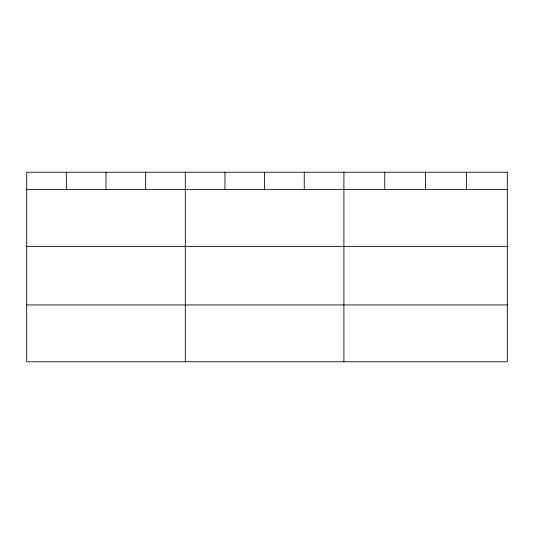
<?xml version="1.0" encoding="UTF-8"?>
<svg xmlns="http://www.w3.org/2000/svg" width="534" height="534" viewBox="0 0 534 534"><rect width="100%" height="100%" fill="white"/><g stroke="black" fill="none" stroke-linecap="round" stroke-linejoin="round"><path stroke-width="0.8" d="M26.7 189.543L507.3 189.543M26.7 246.381L507.3 246.381M26.7 304.941L507.3 304.941M466.449 172.228L466.449 189.543M425.598 172.228L425.598 189.543M384.747 172.228L384.747 189.543M343.896 172.228L343.896 361.772M304.247 172.228L304.247 189.543M264.597 172.228L264.597 189.543M224.947 172.228L224.947 189.543M185.298 172.228L185.298 361.772M145.648 172.228L145.648 189.543M105.999 172.228L105.999 189.543M66.35 172.228L66.35 189.543M507.3 172.228L26.7 172.228L26.7 361.772L507.3 361.772L507.3 172.228"/></g></svg>
